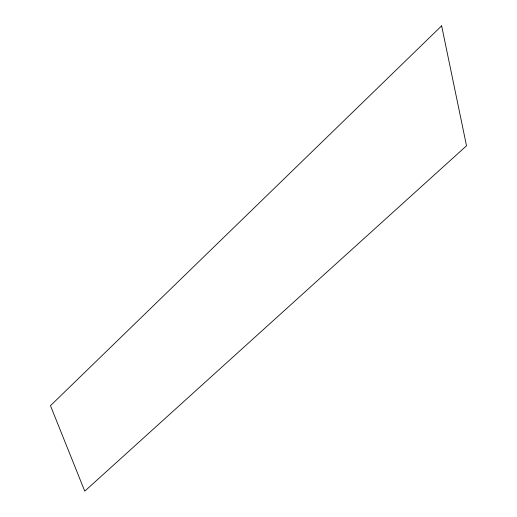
<?xml version="1.0" encoding="UTF-8"?>
<svg xmlns="http://www.w3.org/2000/svg" width="517" height="517" viewBox="0 0 517 517"><rect width="100%" height="100%" fill="white"/><g stroke="black" fill="none" stroke-linecap="round" stroke-linejoin="round"><path stroke-width="0.78" d="M441.634 25.85L50.479 405.683L84.749 491.15L466.521 145.788L441.634 25.85"/></g></svg>
